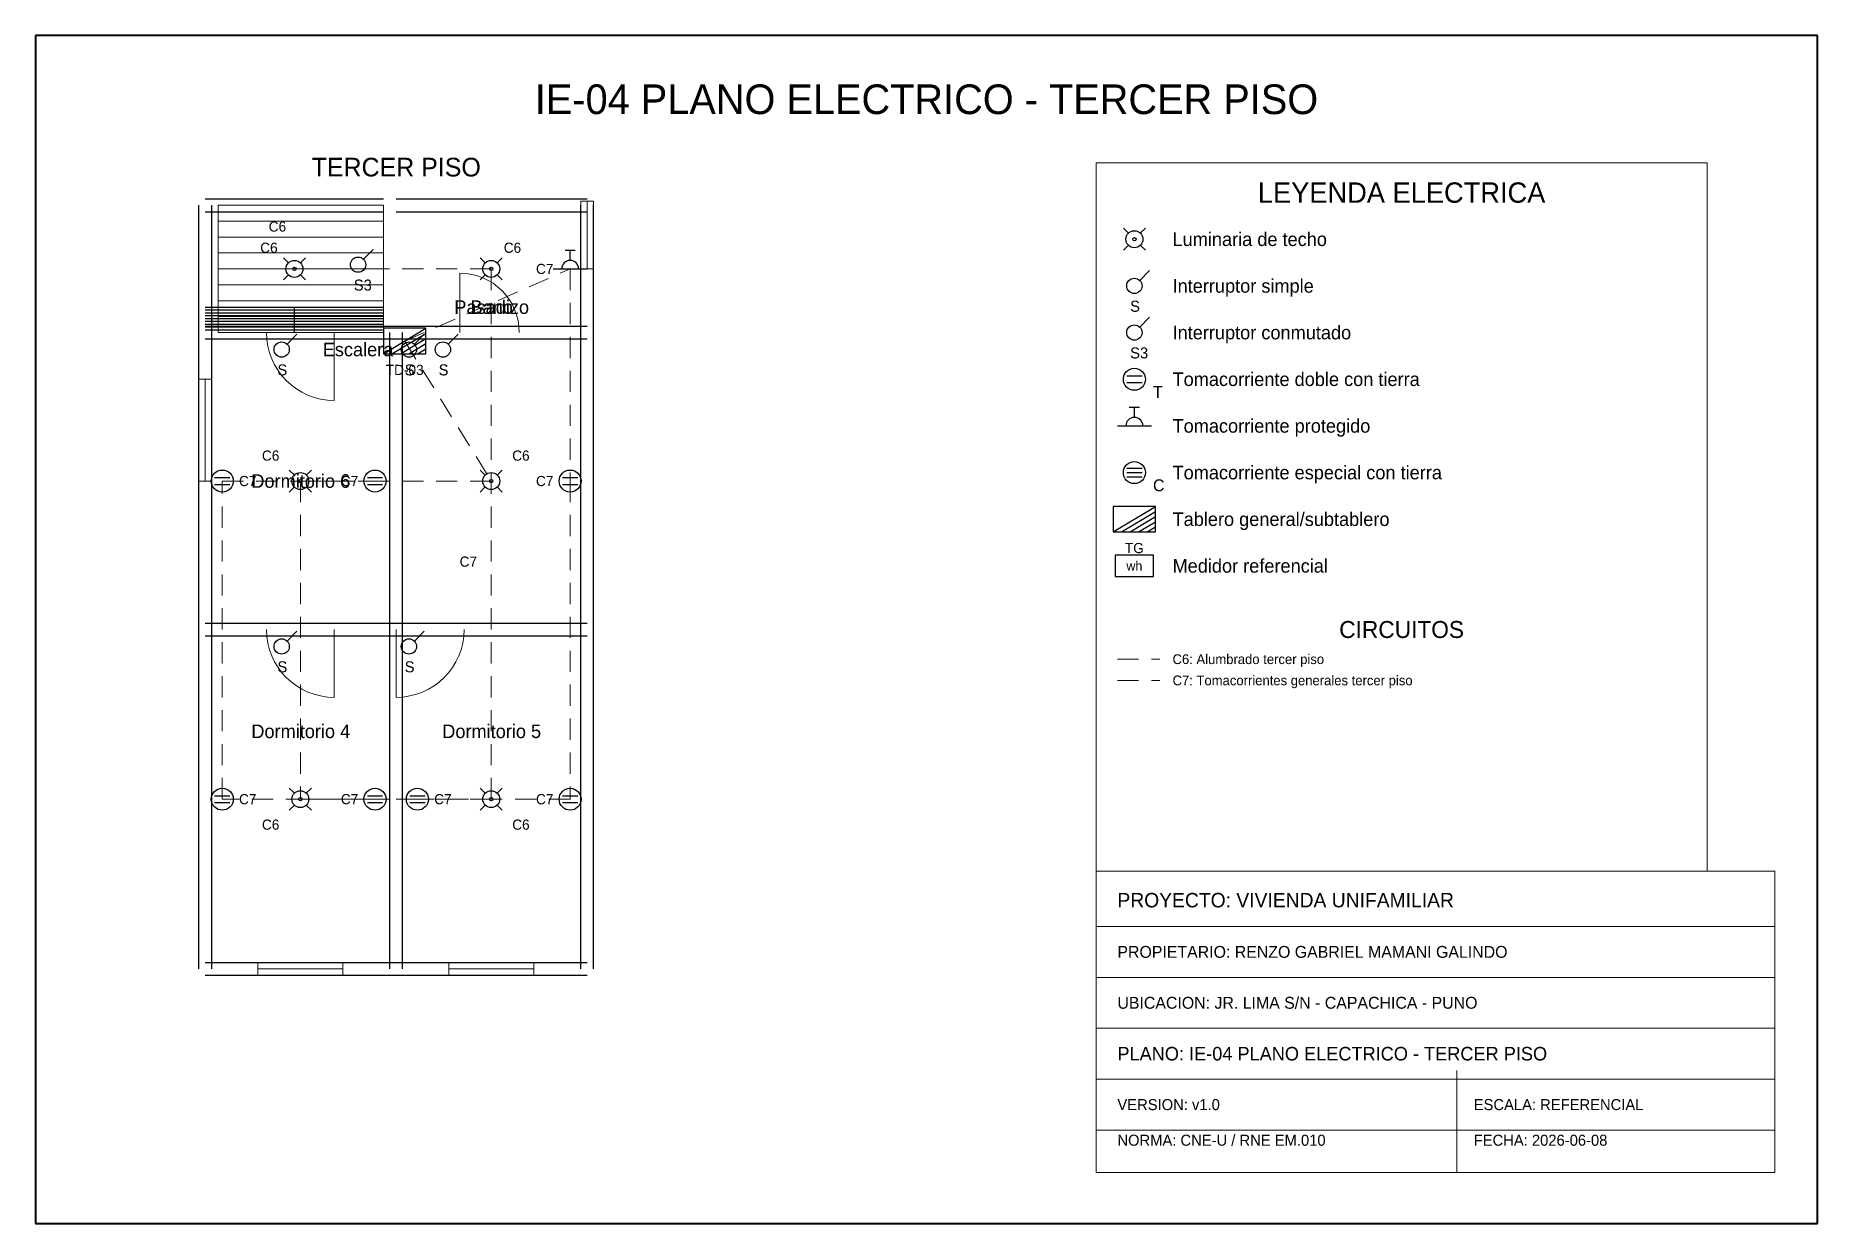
# Model space of a CAD drawing. Header units: metres. Extents: x -1 to 20, y -1 to 13.
import ezdxf
from ezdxf.enums import TextEntityAlignment as Align

# ---------------------------------------------------------------- set-up
doc = ezdxf.new("R2010")
doc.units = ezdxf.units.M
doc.linetypes.add('DASHED', pattern=[0.4, 0.25, -0.15])
for name, color, linetype, lineweight, true_color in [('ARQ_ESCALERAS', 7, 'CONTINUOUS', 15, 0x787878), ('ARQ_MUROS', 7, 'CONTINUOUS', 25, 0x141414), ('ARQ_PUERTAS', 7, 'CONTINUOUS', 15, 0x787878), ('ARQ_TEXTOS', 7, 'CONTINUOUS', 13, 0x787878), ('ARQ_VENTANAS', 7, 'CONTINUOUS', 15, 0x1496aa), ('ELEC_CIRCUITO_C6', 7, 'DASHED', 20, 0xdc7d19), ('ELEC_CIRCUITO_C7', 7, 'DASHED', 20, 0x2355b4), ('ELEC_INTERRUPTORES', 7, 'CONTINUOUS', 25, 0xdc7d19), ('ELEC_LEYENDA', 7, 'CONTINUOUS', 18, 0x141414), ('ELEC_LUMINARIAS', 7, 'CONTINUOUS', 25, 0xdc7d19), ('ELEC_MEDIDOR', 7, 'CONTINUOUS', 25, 0x1e8246), ('ELEC_ROTULO', 7, 'CONTINUOUS', 20, 0x141414), ('ELEC_TABLEROS', 7, 'CONTINUOUS', 30, 0xc81e1e), ('ELEC_TEXTOS', 7, 'CONTINUOUS', 13, 0x141414), ('ELEC_TOMACORRIENTES', 7, 'CONTINUOUS', 25, 0x2355b4), ('MARCO', 7, 'CONTINUOUS', 40, 0x141414)]:
    doc.layers.add(name, color=color, linetype=linetype, lineweight=lineweight, true_color=true_color)

msp = doc.modelspace()

# ---------------------------------------------------------------- linework, layer by layer
at = {"layer": 'ARQ_ESCALERAS'}
for p, q in [((1.15, 9.5), (1.15, 11)), ((1.15, 11), (3.1, 11)), ((3.1, 9.5), (3.1, 11)), ((1.15, 10.812), (3.1, 10.812)), ((1.15, 10.625), (3.1, 10.625)), ((1.15, 10.438), (3.1, 10.438)), ((1.15, 10.25), (3.1, 10.25)), ((1.15, 10.062), (3.1, 10.062)), ((1.15, 9.875), (3.1, 9.875)), ((1.15, 9.688), (3.1, 9.688)), ((1.15, 9.5), (3.1, 9.5))]:
    msp.add_line(p, q, dxfattribs=at)
at = {"layer": 'ARQ_MUROS'}
for p, q in [((0.925, 9.5), (0.925, 11)), ((1, 11.075), (3.1, 11.075)), ((1, 10.925), (3.1, 10.925)), ((1.075, 9.5), (1.075, 11)), ((3.25, 11.075), (5.5, 11.075)), ((3.25, 10.925), (5.5, 10.925)), ((5.425, 9.5), (5.425, 11)), ((5.575, 9.5), (5.575, 11)), ((1, 9.8), (3.1, 9.8)), ((1, 9.767), (2.05, 9.767)), ((1, 9.733), (2.05, 9.733)), ((1, 9.7), (2.05, 9.7)), ((1, 9.667), (2.05, 9.667)), ((2.05, 9.5), (2.05, 9.8)), ((2.05, 9.767), (3.1, 9.767)), ((2.05, 9.733), (3.1, 9.733)), ((2.05, 9.7), (3.1, 9.7)), ((2.05, 9.667), (3.1, 9.667)), ((0.925, 6), (0.925, 9.5)), ((1, 9.633), (2.05, 9.633)), ((1, 9.6), (2.05, 9.6)), ((1, 9.575), (3.25, 9.575)), ((1, 9.575), (3.1, 9.575)), ((1, 9.567), (2.05, 9.567)), ((1, 9.533), (2.05, 9.533)), ((1.075, 6), (1.075, 9.5)), ((2.05, 9.633), (3.1, 9.633)), ((2.05, 9.6), (3.1, 9.6)), ((2.05, 9.567), (3.1, 9.567)), ((2.05, 9.533), (3.1, 9.533)), ((3.175, 6), (3.175, 9.5)), ((3.25, 9.575), (5.5, 9.575)), ((3.325, 6), (3.325, 9.5)), ((5.425, 6), (5.425, 9.5)), ((5.575, 6), (5.575, 9.5)), ((1, 9.425), (3.25, 9.425)), ((1, 9.425), (3.1, 9.425)), ((3.25, 9.425), (5.5, 9.425)), ((0.925, 2), (0.925, 6)), ((1, 6.075), (3.25, 6.075)), ((1, 5.925), (3.25, 5.925)), ((1.075, 2), (1.075, 6)), ((3.175, 2), (3.175, 6)), ((3.25, 6.075), (5.5, 6.075)), ((3.25, 5.925), (5.5, 5.925)), ((3.325, 2), (3.325, 6)), ((5.425, 2), (5.425, 6)), ((5.575, 2), (5.575, 6)), ((1, 2.075), (3.25, 2.075)), ((1, 1.925), (3.25, 1.925)), ((3.25, 2.075), (5.5, 2.075)), ((3.25, 1.925), (5.5, 1.925))]:
    msp.add_line(p, q, dxfattribs=at)
at = {"layer": 'ARQ_PUERTAS'}
for p, q in [((4, 9.5), (4, 10.2)), ((2.52, 9.5), (2.52, 8.7)), ((2.52, 6), (2.52, 5.2)), ((3.25, 6), (3.25, 5.2))]:
    msp.add_line(p, q, dxfattribs=at)
for centre, radius, start, end in [((4, 9.5), 0.7, 0, 90), ((2.52, 9.5), 0.8, 180, -90), ((2.52, 6), 0.8, 180, -90), ((3.25, 6), 0.8, -90, 0)]:
    msp.add_arc(centre, radius, start, end, dxfattribs=at)
at = {"layer": 'ARQ_VENTANAS'}
for p, q in [((5.575, 11.05), (5.425, 11.05)), ((5.425, 11.05), (5.425, 10.25)), ((5.5, 10.25), (5.5, 11.05)), ((5.575, 10.25), (5.575, 11.05)), ((5.425, 10.25), (5.575, 10.25)), ((1.075, 8.95), (0.925, 8.95)), ((0.925, 8.95), (0.925, 7.75)), ((1, 7.75), (1, 8.95)), ((1.075, 7.75), (1.075, 8.95)), ((0.925, 7.75), (1.075, 7.75)), ((2.62, 2.075), (1.62, 2.075)), ((1.62, 2.075), (1.62, 1.925)), ((1.62, 2), (2.62, 2)), ((1.62, 1.925), (2.62, 1.925)), ((2.62, 1.925), (2.62, 2.075)), ((4.87, 2.075), (3.87, 2.075)), ((3.87, 2.075), (3.87, 1.925)), ((3.87, 2), (4.87, 2)), ((3.87, 1.925), (4.87, 1.925)), ((4.87, 1.925), (4.87, 2.075))]:
    msp.add_line(p, q, dxfattribs=at)
at = {"layer": 'ELEC_CIRCUITO_C6', "linetype": 'DASHED', "true_color": 0xdc7d19}
for p, q in [((4.37, 10.25), (2.05, 10.25)), ((4.37, 4), (4.37, 10.25)), ((3.35, 9.4), (4.37, 7.75)), ((4.37, 7.75), (2.12, 7.75)), ((2.12, 7.75), (2.12, 4)), ((11.75, 5.65), (12.25, 5.65)), ((2.12, 4), (4.37, 4))]:
    msp.add_line(p, q, dxfattribs=at)
at = {"layer": 'ELEC_CIRCUITO_C7', "linetype": 'DASHED', "true_color": 0x2355b4}
for p, q in [((3.35, 9.4), (5.3, 10.25)), ((5.3, 10.25), (5.3, 7.75)), ((1.2, 4), (1.2, 7.75)), ((1.2, 7.75), (3, 7.75)), ((5.3, 7.75), (5.3, 4)), ((11.75, 5.4), (12.25, 5.4)), ((3, 4), (1.2, 4)), ((3.5, 4), (3, 4)), ((5.3, 4), (3.5, 4))]:
    msp.add_line(p, q, dxfattribs=at)
at = {"layer": 'ELEC_INTERRUPTORES', "true_color": 0xdc7d19}
for p, q in [((2.86, 10.36), (2.98, 10.48)), ((12.01, 10.11), (12.13, 10.23)), ((12.01, 9.56), (12.13, 9.68)), ((1.96, 9.36), (2.08, 9.48)), ((3.46, 9.36), (3.58, 9.48)), ((3.86, 9.36), (3.98, 9.48)), ((1.96, 5.86), (2.08, 5.98)), ((3.46, 5.86), (3.58, 5.98))]:
    msp.add_line(p, q, dxfattribs=at)
for centre in [(2.8, 10.3), (11.95, 10.05), (11.95, 9.5), (1.9, 9.3), (3.4, 9.3), (3.8, 9.3), (1.9, 5.8), (3.4, 5.8)]:
    msp.add_circle(centre, 0.09, dxfattribs=at)
at = {"layer": 'ELEC_LEYENDA', "true_color": 0x141414}
for p, q in [((18.7, 11.5), (11.5, 11.5)), ((11.5, 11.5), (11.5, 3.15)), ((18.7, 3.15), (18.7, 11.5)), ((11.5, 3.15), (18.7, 3.15))]:
    msp.add_line(p, q, dxfattribs=at)
at = {"layer": 'ELEC_LUMINARIAS', "true_color": 0xdc7d19}
for p, q in [((11.88, 10.67), (11.82, 10.73)), ((12.02, 10.67), (12.08, 10.73)), ((11.88, 10.53), (11.82, 10.47)), ((12.02, 10.53), (12.08, 10.47)), ((1.98, 10.32), (1.92, 10.38)), ((2.12, 10.32), (2.18, 10.38)), ((4.3, 10.32), (4.24, 10.38)), ((4.44, 10.32), (4.5, 10.38)), ((1.98, 10.18), (1.92, 10.12)), ((2.12, 10.18), (2.18, 10.12)), ((4.3, 10.18), (4.24, 10.12)), ((4.44, 10.18), (4.5, 10.12)), ((2.05, 7.82), (1.99, 7.88)), ((2.19, 7.82), (2.25, 7.88)), ((4.3, 7.82), (4.24, 7.88)), ((4.44, 7.82), (4.5, 7.88)), ((2.05, 7.68), (1.99, 7.62)), ((2.19, 7.68), (2.25, 7.62)), ((4.3, 7.68), (4.24, 7.62)), ((4.44, 7.68), (4.5, 7.62)), ((2.05, 4.07), (1.99, 4.13)), ((2.19, 4.07), (2.25, 4.13)), ((4.3, 4.07), (4.24, 4.13)), ((4.44, 4.07), (4.5, 4.13)), ((2.05, 3.93), (1.99, 3.87)), ((2.19, 3.93), (2.25, 3.87)), ((4.3, 3.93), (4.24, 3.87)), ((4.44, 3.93), (4.5, 3.87))]:
    msp.add_line(p, q, dxfattribs=at)
for centre, radius in [((11.95, 10.6), 0.1), ((11.95, 10.6), 0.02), ((2.05, 10.25), 0.1), ((4.37, 10.25), 0.1), ((2.05, 10.25), 0.02), ((4.37, 10.25), 0.02), ((2.12, 7.75), 0.1), ((2.12, 7.75), 0.02), ((4.37, 7.75), 0.1), ((4.37, 7.75), 0.02), ((2.12, 4), 0.1), ((2.12, 4), 0.02), ((4.37, 4), 0.1), ((4.37, 4), 0.02)]:
    msp.add_circle(centre, radius, dxfattribs=at)
at = {"layer": 'ELEC_MEDIDOR', "true_color": 0x1e8246}
for p, q in [((12.175, 6.875), (11.725, 6.875)), ((11.725, 6.875), (11.725, 6.625)), ((12.175, 6.625), (12.175, 6.875)), ((11.725, 6.625), (12.175, 6.625))]:
    msp.add_line(p, q, dxfattribs=at)
at = {"layer": 'ELEC_ROTULO', "true_color": 0x141414}
for p, q in [((19.5, 3.15), (11.5, 3.15)), ((11.5, 3.15), (11.5, -0.4)), ((19.5, -0.4), (19.5, 3.15)), ((11.5, 2.5), (19.5, 2.5)), ((11.5, 1.9), (19.5, 1.9)), ((11.5, 1.3), (19.5, 1.3)), ((11.5, 0.7), (19.5, 0.7)), ((15.75, -0.4), (15.75, 0.8)), ((11.5, 0.1), (19.5, 0.1)), ((11.5, -0.4), (19.5, -0.4))]:
    msp.add_line(p, q, dxfattribs=at)
at = {"layer": 'ELEC_TABLEROS', "true_color": 0xc81e1e}
for p, q in [((3.6, 9.55), (3.1, 9.55)), ((3.1, 9.55), (3.1, 9.25)), ((3.1, 9.25), (3.6, 9.55)), ((3.2, 9.25), (3.6, 9.49)), ((3.6, 9.25), (3.6, 9.55)), ((3.6, 9.25), (3.6, 9.55)), ((3.1, 9.25), (3.6, 9.25)), ((3.1, 9.25), (3.6, 9.25)), ((3.3, 9.25), (3.6, 9.43)), ((3.4, 9.25), (3.6, 9.37)), ((3.5, 9.25), (3.6, 9.31)), ((12.2, 7.45), (11.7, 7.45)), ((11.7, 7.45), (11.7, 7.15)), ((11.7, 7.15), (12.2, 7.45)), ((11.8, 7.15), (12.2, 7.39)), ((12.2, 7.15), (12.2, 7.45)), ((12.2, 7.15), (12.2, 7.45)), ((11.7, 7.15), (12.2, 7.15)), ((11.7, 7.15), (12.2, 7.15)), ((11.9, 7.15), (12.2, 7.33)), ((12, 7.15), (12.2, 7.27)), ((12.1, 7.15), (12.2, 7.21))]:
    msp.add_line(p, q, dxfattribs=at)
at = {"layer": 'ELEC_TOMACORRIENTES', "true_color": 0x2355b4}
for p, q in [((5.24, 10.47), (5.36, 10.47)), ((5.3, 10.35), (5.3, 10.47)), ((5.1, 10.25), (5.5, 10.25)), ((11.86, 8.99), (12.04, 8.99)), ((11.86, 8.91), (12.04, 8.91)), ((11.89, 8.62), (12.01, 8.62)), ((11.95, 8.5), (11.95, 8.62)), ((11.75, 8.4), (12.15, 8.4)), ((1.11, 7.79), (1.29, 7.79)), ((2.91, 7.79), (3.09, 7.79)), ((5.21, 7.79), (5.39, 7.79)), ((1.11, 7.71), (1.29, 7.71)), ((2.91, 7.71), (3.09, 7.71)), ((5.21, 7.71), (5.39, 7.71)), ((1.11, 4.04), (1.29, 4.04)), ((2.91, 4.04), (3.09, 4.04)), ((3.41, 4.04), (3.59, 4.04)), ((5.21, 4.04), (5.39, 4.04)), ((1.11, 3.96), (1.29, 3.96)), ((2.91, 3.96), (3.09, 3.96)), ((3.41, 3.96), (3.59, 3.96)), ((5.21, 3.96), (5.39, 3.96))]:
    msp.add_line(p, q, dxfattribs=at)
at = {"layer": 'ELEC_TOMACORRIENTES', "true_color": 0xc81e1e}
for p, q in [((11.86, 7.9), (12.04, 7.9)), ((11.86, 7.85), (12.04, 7.85)), ((11.86, 7.8), (12.04, 7.8))]:
    msp.add_line(p, q, dxfattribs=at)
at = {"layer": 'ELEC_TOMACORRIENTES', "true_color": 0x2355b4}
for centre in [(11.95, 8.95), (1.2, 7.75), (3, 7.75), (5.3, 7.75), (1.2, 4), (3, 4), (3.5, 4), (5.3, 4)]:
    msp.add_circle(centre, 0.13, dxfattribs=at)
at = {"layer": 'ELEC_TOMACORRIENTES', "true_color": 0xc81e1e}
msp.add_circle((11.95, 7.85), 0.13, dxfattribs=at)
at = {"layer": 'ELEC_TOMACORRIENTES', "true_color": 0x2355b4}
for centre in [(5.3, 10.25), (11.95, 8.4)]:
    msp.add_arc(centre, 0.1, 0, 180, dxfattribs=at)
at = {"layer": 'MARCO', "true_color": 0x141414}
for p, q in [((20, 13), (-1, 13)), ((-1, 13), (-1, -1)), ((20, -1), (20, 13)), ((-1, -1), (20, -1))]:
    msp.add_line(p, q, dxfattribs=at)

# ---------------------------------------------------------------- texts
at = {"layer": 'ARQ_TEXTOS'}
for s, p in [('Pasadizo', (4.375, 9.8)), ('Bano', (4.375, 9.8)), ('Escalera', (2.8, 9.3)), ('Dormitorio 6', (2.125, 7.75)), ('Dormitorio 4', (2.125, 4.8)), ('Dormitorio 5', (4.375, 4.8))]:
    msp.add_text(s, height=0.16, dxfattribs=at).set_placement(p, align=Align.MIDDLE_CENTER)
at = {"layer": 'ELEC_INTERRUPTORES'}
for s, p in [('S3', (2.75, 10.06)), ('S', (11.9, 9.81)), ('S3', (11.9, 9.26)), ('S', (1.85, 9.06)), ('S', (3.35, 9.06)), ('S', (3.75, 9.06)), ('S', (1.85, 5.56)), ('S', (3.35, 5.56))]:
    msp.add_text(s, height=0.13, dxfattribs=at).set_placement(p, align=Align.MIDDLE_LEFT)
at = {"layer": 'ELEC_LEYENDA'}
for s, height, p in [('LEYENDA ELECTRICA', 0.24, (15.1, 11.15)), ('CIRCUITOS', 0.2, (15.1, 6))]:
    msp.add_text(s, height=height, dxfattribs=at).set_placement(p, align=Align.MIDDLE_CENTER)
for s, height, p in [('Luminaria de techo', 0.16, (12.4, 10.6)), ('Interruptor simple', 0.16, (12.4, 10.05)), ('Interruptor conmutado', 0.16, (12.4, 9.5)), ('Tomacorriente doble con tierra', 0.16, (12.4, 8.95)), ('Tomacorriente protegido', 0.16, (12.4, 8.4)), ('Tomacorriente especial con tierra', 0.16, (12.4, 7.85)), ('Tablero general/subtablero', 0.16, (12.4, 7.3)), ('Medidor referencial', 0.16, (12.4, 6.75)), ('C6: Alumbrado tercer piso', 0.115, (12.4, 5.65)), ('C7: Tomacorrientes generales tercer piso', 0.115, (12.4, 5.4))]:
    msp.add_text(s, height=height, dxfattribs=at).set_placement(p, align=Align.MIDDLE_LEFT)
at = {"layer": 'ELEC_MEDIDOR'}
msp.add_text('wh', height=0.11, dxfattribs=at).set_placement((11.95, 6.75), align=Align.MIDDLE_CENTER)
at = {"layer": 'ELEC_ROTULO'}
msp.add_text('IE-04 PLANO ELECTRICO - TERCER PISO', height=0.35, dxfattribs=at).set_placement((9.5, 12.25), align=Align.MIDDLE_CENTER)
for s, height, p in [('PROYECTO: VIVIENDA UNIFAMILIAR', 0.17, (11.75, 2.81)), ('PROPIETARIO: RENZO GABRIEL MAMANI GALINDO', 0.14, (11.75, 2.2)), ('UBICACION: JR. LIMA S/N - CAPACHICA - PUNO', 0.14, (11.75, 1.6)), ('PLANO: IE-04 PLANO ELECTRICO - TERCER PISO', 0.16, (11.75, 1)), ('VERSION: v1.0', 0.13, (11.75, 0.4)), ('ESCALA: REFERENCIAL', 0.13, (15.95, 0.4)), ('NORMA: CNE-U / RNE EM.010', 0.13, (11.75, -0.02)), ('FECHA: 2026-06-08', 0.13, (15.95, -0.02))]:
    msp.add_text(s, height=height, dxfattribs=at).set_placement(p, align=Align.MIDDLE_LEFT)
at = {"layer": 'ELEC_TABLEROS'}
for s, p in [('TD-03', (3.35, 9.06)), ('TG', (11.95, 6.96))]:
    msp.add_text(s, height=0.12, dxfattribs=at).set_placement(p, align=Align.MIDDLE_CENTER)
at = {"layer": 'ELEC_TEXTOS'}
for s, height, p in [('TERCER PISO', 0.22, (3.25, 11.45)), ('C6', 0.12, (1.85, 10.75)), ('C6', 0.12, (1.75, 10.5)), ('C6', 0.12, (4.62, 10.5)), ('C7', 0.12, (5, 10.25)), ('C6', 0.12, (1.77, 8.05)), ('C6', 0.12, (4.72, 8.05)), ('C7', 0.12, (1.5, 7.75)), ('C7', 0.12, (2.7, 7.75)), ('C7', 0.12, (5, 7.75)), ('C7', 0.12, (4.1, 6.8)), ('C7', 0.12, (1.5, 4)), ('C7', 0.12, (2.7, 4)), ('C7', 0.12, (3.8, 4)), ('C7', 0.12, (5, 4)), ('C6', 0.12, (1.77, 3.7)), ('C6', 0.12, (4.72, 3.7))]:
    msp.add_text(s, height=height, dxfattribs=at).set_placement(p, align=Align.MIDDLE_CENTER)
at = {"layer": 'ELEC_TOMACORRIENTES'}
for s, p in [('T', (12.17, 8.8)), ('C', (12.17, 7.7))]:
    msp.add_text(s, height=0.14, dxfattribs=at).set_placement(p, align=Align.MIDDLE_LEFT)

doc.saveas('drawing.dxf')
